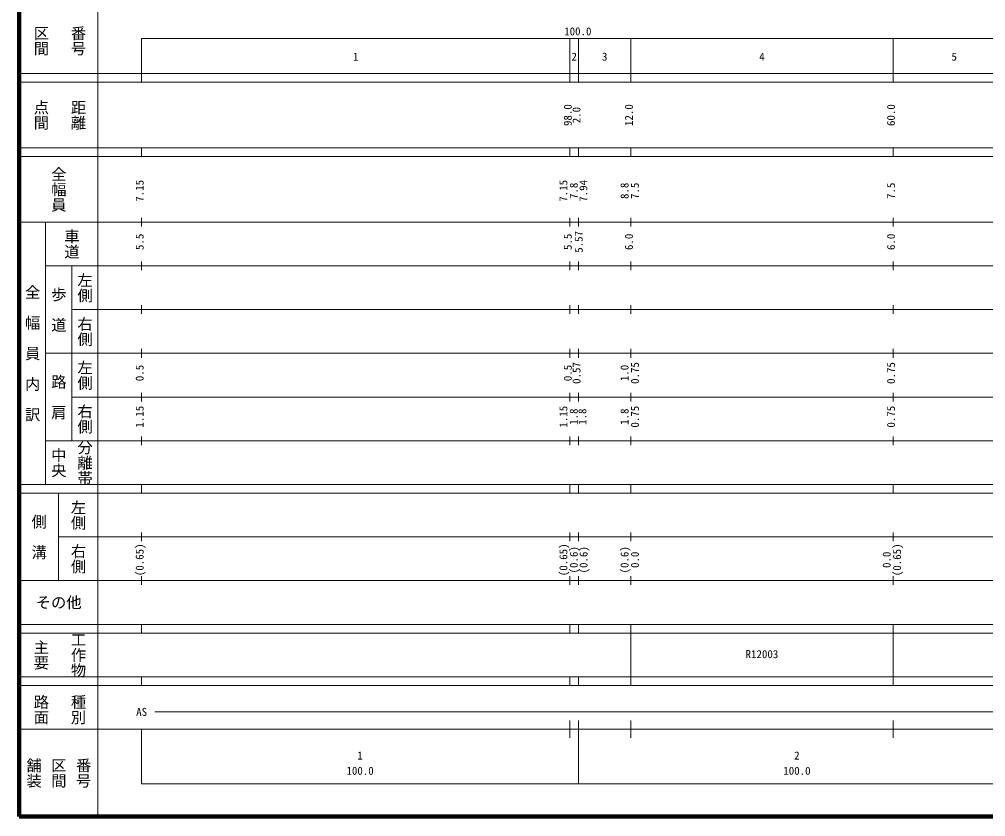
# Model space of a CAD drawing. Units: millimetres on the paper, enlarged 1000 times. Extents: x 40000 to 680000, y 20000 to 380000.
# Drawn here: x 40000 to 261203, y 20000 to 202409 of the extents above; entities that cross this region are included whole.
import ezdxf
from ezdxf.enums import TextEntityAlignment as Align

# ---------------------------------------------------------------- set-up
doc = ezdxf.new("R2010")
doc.units = ezdxf.units.MM
doc.header["$LTSCALE"] = 1000
doc.layers.add('M-TTL', color=2, linetype='Continuous', lineweight=140)
doc.layers.add('M-TTL-BAND', color=7, linetype='Continuous', lineweight=13)
doc.styles.add('@ＭＳ ゴシック', font='')
doc.styles.add('ＭＳ ゴシック', font='')
doc.styles.get('@ＭＳ ゴシック').set_extended_font_data('@MS Gothic')
doc.styles.get('ＭＳ ゴシック').set_extended_font_data('MS Gothic')

msp = doc.modelspace()

# ---------------------------------------------------------------- linework, layer by layer
at = {"layer": 'M-TTL'}
for p, q in [((40000, 380000), (40000, 20000)), ((40000, 20000), (680000, 20000))]:
    msp.add_line(p, q, dxfattribs=at)
at = {"layer": 'M-TTL-BAND'}
for p, q in [((58000, 370000), (58000, 20000)), ((68000, 198000), (579000, 198000)), ((68000, 198000), (68000, 188000)), ((166000, 188000), (166000, 198000)), ((168000, 188000), (168000, 198000)), ((180000, 188000), (180000, 198000)), ((240000, 188000), (240000, 198000)), ((40000, 190000), (579000, 190000)), ((40000, 188000), (579000, 188000)), ((40000, 173000), (579000, 173000)), ((68000, 171000), (68000, 173000)), ((166000, 171000), (166000, 173000)), ((168000, 171000), (168000, 173000)), ((180000, 171000), (180000, 173000)), ((240000, 171000), (240000, 173000)), ((40000, 171000), (579000, 171000)), ((40000, 156000), (579000, 156000)), ((46000, 96000), (46000, 156000)), ((68000, 155000), (68000, 157000)), ((166000, 155000), (166000, 157000)), ((168000, 155000), (168000, 157000)), ((180000, 155000), (180000, 157000)), ((240000, 155000), (240000, 157000)), ((46000, 146000), (579000, 146000)), ((52000, 146000), (52000, 106000)), ((68000, 145000), (68000, 147000)), ((166000, 145000), (166000, 147000)), ((168000, 145000), (168000, 147000)), ((180000, 145000), (180000, 147000)), ((240000, 145000), (240000, 147000)), ((52000, 136000), (579000, 136000)), ((68000, 135000), (68000, 137000)), ((166000, 135000), (166000, 137000)), ((168000, 135000), (168000, 137000)), ((180000, 135000), (180000, 137000)), ((240000, 135000), (240000, 137000)), ((68000, 125000), (68000, 127000)), ((166000, 125000), (166000, 127000)), ((168000, 125000), (168000, 127000)), ((180000, 125000), (180000, 127000)), ((240000, 125000), (240000, 127000)), ((46000, 126000), (579000, 126000)), ((52000, 116000), (579000, 116000)), ((68000, 115000), (68000, 117000)), ((166000, 115000), (166000, 117000)), ((168000, 115000), (168000, 117000)), ((180000, 115000), (180000, 117000)), ((240000, 115000), (240000, 117000)), ((68000, 105000), (68000, 107000)), ((166000, 105000), (166000, 107000)), ((168000, 105000), (168000, 107000)), ((180000, 105000), (180000, 107000)), ((240000, 105000), (240000, 107000)), ((46000, 106000), (579000, 106000)), ((40000, 96000), (579000, 96000)), ((68000, 94000), (68000, 96000)), ((166000, 94000), (166000, 96000)), ((168000, 94000), (168000, 96000)), ((180000, 94000), (180000, 96000)), ((240000, 94000), (240000, 96000)), ((40000, 94000), (579000, 94000)), ((49000, 94000), (49000, 74000)), ((68000, 83000), (68000, 85000)), ((166000, 83000), (166000, 85000)), ((168000, 83000), (168000, 85000)), ((180000, 83000), (180000, 85000)), ((240000, 83000), (240000, 85000)), ((49000, 84000), (579000, 84000)), ((40000, 74000), (579000, 74000)), ((68000, 73000), (68000, 75000)), ((166000, 73000), (166000, 75000)), ((168000, 73000), (168000, 75000)), ((180000, 73000), (180000, 75000)), ((240000, 73000), (240000, 75000)), ((40000, 64000), (579000, 64000)), ((40000, 62000), (579000, 62000)), ((68000, 62000), (68000, 64000)), ((166000, 62000), (166000, 64000)), ((168000, 62000), (168000, 64000)), ((180000, 62000), (180000, 64000)), ((180000, 52000), (180000, 62000)), ((240000, 62000), (240000, 64000)), ((240000, 52000), (240000, 62000)), ((40000, 52000), (579000, 52000)), ((68000, 50000), (68000, 52000)), ((166000, 50000), (166000, 52000)), ((168000, 50000), (168000, 52000)), ((180000, 50000), (180000, 52000)), ((240000, 50000), (240000, 52000)), ((40000, 50000), (579000, 50000)), ((71000, 44000), (565000, 44000)), ((40000, 40000), (579000, 40000)), ((68000, 40000), (68000, 27500)), ((166000, 38000), (166000, 42000)), ((168000, 27500), (168000, 42000)), ((180000, 38000), (180000, 42000)), ((240000, 38000), (240000, 42000)), ((68000, 27500), (579000, 27500))]:
    msp.add_line(p, q, dxfattribs=at)

# ---------------------------------------------------------------- texts
at = {"layer": 'M-TTL-BAND', "style": '@ＭＳ ゴシック'}
for s, p in [('区間', (45000, 197500)), ('番号', (53500, 197500)), ('点間', (45000, 180500)), ('距離', (53500, 180500)), ('全幅員', (49000, 163500)), ('車道', (52000, 151000)), ('左側', (55000, 141000)), ('全\u3000幅\u3000員\u3000内\u3000訳', (43000, 126000)), ('歩\u3000道', (49000, 136000)), ('右側', (55000, 131000)), ('左側', (55000, 121000)), ('路\u3000肩', (49000, 116000)), ('右側', (55000, 111000)), ('中央', (49000, 101000)), ('分離帯', (55000, 101000)), ('左側', (53500, 89000)), ('側\u3000溝', (44500, 84000)), ('右側', (53500, 79000)), ('主要', (45000, 57000)), ('工作物', (53500, 57000)), ('路面', (45000, 44500)), ('種別', (53500, 44500)), ('舗装', (43333, 30000)), ('番号', (54667, 30000)), ('区間', (49000, 30000))]:
    msp.add_text(s, height=2566, rotation=270, dxfattribs=at).set_placement(p, align=Align.MIDDLE_CENTER)
at = {"layer": 'M-TTL-BAND', "style": 'ＭＳ ゴシック'}
for s, p in [('100.0', (167844, 198195)), ('1', (117000, 192405)), ('2', (167000, 192405)), ('3', (174000, 192405)), ('4', (210000, 192405)), ('5', (254000, 192405)), ('AS', (68000, 42500)), ('1', (118000, 32523)), ('2', (218000, 32523)), ('100.0', (118000, 29033)), ('100.0', (218000, 29033))]:
    msp.add_text(s, height=1833, dxfattribs=at).set_placement(p, align=Align.BOTTOM_CENTER)
for s, p in [('98.0', (167000, 180500)), ('2.0', (169000, 180500)), ('12.0', (181000, 180500)), ('60.0', (241000, 180500)), ('7.15', (69000, 163174)), ('7.15', (166000, 163174)), ('7.8', (168370, 163174)), ('7.94', (170562, 163174)), ('8.8', (180000, 163174)), ('7.5', (182370, 163174)), ('7.5', (241000, 163174)), ('5.5', (69000, 151500)), ('5.5', (167000, 151500)), ('5.57', (169516, 151500)), ('6.0', (181000, 151500)), ('6.0', (241000, 151500)), ('0.5', (69000, 121500)), ('0.5', (167000, 121500)), ('0.57', (169000, 121500)), ('1.0', (180000, 121500)), ('0.75', (182370, 121500)), ('0.75', (241000, 121500)), ('1.15', (69000, 111500)), ('1.15', (166000, 111500)), ('1.8', (168370, 111500)), ('1.8', (170352, 111500)), ('1.8', (180000, 111500)), ('0.75', (182370, 111500)), ('0.75', (241000, 111500)), ('(0.65)', (69000, 78764)), ('(0.65)', (166000, 78764)), ('(0.65)', (242370, 78764)), ('(0.6)', (168370, 78764)), ('(0.6)', (170615, 78764)), ('(0.6)', (180000, 78764)), ('0.0', (182370, 78764)), ('0.0', (240000, 78764))]:
    msp.add_text(s, height=1833, rotation=90, dxfattribs=at).set_placement(p, align=Align.BOTTOM_CENTER)
msp.add_text('その他', height=2566, dxfattribs=at).set_placement((49000, 69000), align=Align.MIDDLE_CENTER)
msp.add_text('R12003', height=1833, dxfattribs=at).set_placement((206250, 55719), align=Align.BOTTOM_LEFT)

doc.saveas('drawing.dxf')
